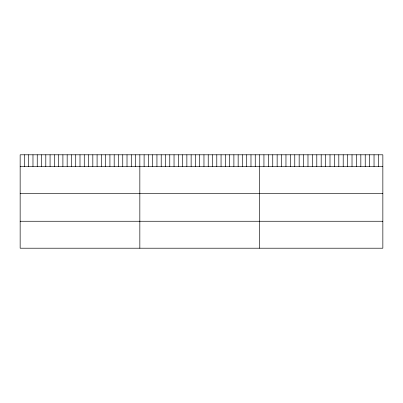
<?xml version="1.0" encoding="UTF-8"?>
<svg xmlns="http://www.w3.org/2000/svg" width="403" height="403" viewBox="0 0 403 403"><rect width="100%" height="100%" fill="white"/><g stroke="black" fill="none" stroke-linecap="round" stroke-linejoin="round"><path stroke-width="0.6" d="M382.85 166.545L382.85 248.208L20.15 248.208L20.15 154.792L382.85 154.792L382.85 166.545L20.15 166.545M20.15 193.495L382.85 193.495M20.15 221.257L382.85 221.257M378.447 154.792L378.447 166.545M374.039 154.792L374.039 166.545M369.637 154.792L369.637 166.545M365.234 154.792L365.234 166.545M360.831 154.792L360.831 166.545M356.423 154.792L356.423 166.545M352.021 154.792L352.021 166.545M347.618 154.792L347.618 166.545M343.21 154.792L343.21 166.545M338.807 154.792L338.807 166.545M334.404 154.792L334.404 166.545M330.002 154.792L330.002 166.545M325.594 154.792L325.594 166.545M321.191 154.792L321.191 166.545M316.788 154.792L316.788 166.545M312.38 154.792L312.38 166.545M307.978 154.792L307.978 166.545M303.575 154.792L303.575 166.545M299.172 154.792L299.172 166.545M294.764 154.792L294.764 166.545M290.361 154.792L290.361 166.545M285.959 154.792L285.959 166.545M281.551 154.792L281.551 166.545M277.148 154.792L277.148 166.545M272.745 154.792L272.745 166.545M268.343 154.792L268.343 166.545M263.935 154.792L263.935 166.545M259.532 154.792L259.532 248.208M255.255 154.792L255.255 166.545M250.983 154.792L250.983 166.545M246.707 154.792L246.707 166.545M242.435 154.792L242.435 166.545M238.158 154.792L238.158 166.545M233.886 154.792L233.886 166.545M229.609 154.792L229.609 166.545M225.332 154.792L225.332 166.545M221.061 154.792L221.061 166.545M216.784 154.792L216.784 166.545M212.512 154.792L212.512 166.545M208.235 154.792L208.235 166.545M203.963 154.792L203.963 166.545M199.686 154.792L199.686 166.545M195.41 154.792L195.41 166.545M191.138 154.792L191.138 166.545M186.861 154.792L186.861 166.545M182.589 154.792L182.589 166.545M178.312 154.792L178.312 166.545M174.041 154.792L174.041 166.545M169.764 154.792L169.764 166.545M165.487 154.792L165.487 166.545M161.215 154.792L161.215 166.545M156.938 154.792L156.938 166.545M152.666 154.792L152.666 166.545M148.39 154.792L148.39 166.545M144.118 154.792L144.118 166.545M139.841 154.792L139.841 248.208M135.564 154.792L135.564 166.545M131.292 154.792L131.292 166.545M127.016 154.792L127.016 166.545M122.744 154.792L122.744 166.545M118.467 154.792L118.467 166.545M114.195 154.792L114.195 166.545M109.918 154.792L109.918 166.545M105.641 154.792L105.641 166.545M101.37 154.792L101.37 166.545M97.093 154.792L97.093 166.545M92.821 154.792L92.821 166.545M88.544 154.792L88.544 166.545M84.272 154.792L84.272 166.545M79.996 154.792L79.996 166.545M75.719 154.792L75.719 166.545M71.447 154.792L71.447 166.545M67.17 154.792L67.17 166.545M62.898 154.792L62.898 166.545M58.621 154.792L58.621 166.545M54.35 154.792L54.35 166.545M50.073 154.792L50.073 166.545M45.796 154.792L45.796 166.545M41.524 154.792L41.524 166.545M37.247 154.792L37.247 166.545M32.975 154.792L32.975 166.545M28.699 154.792L28.699 166.545M24.427 154.792L24.427 166.545"/></g></svg>
